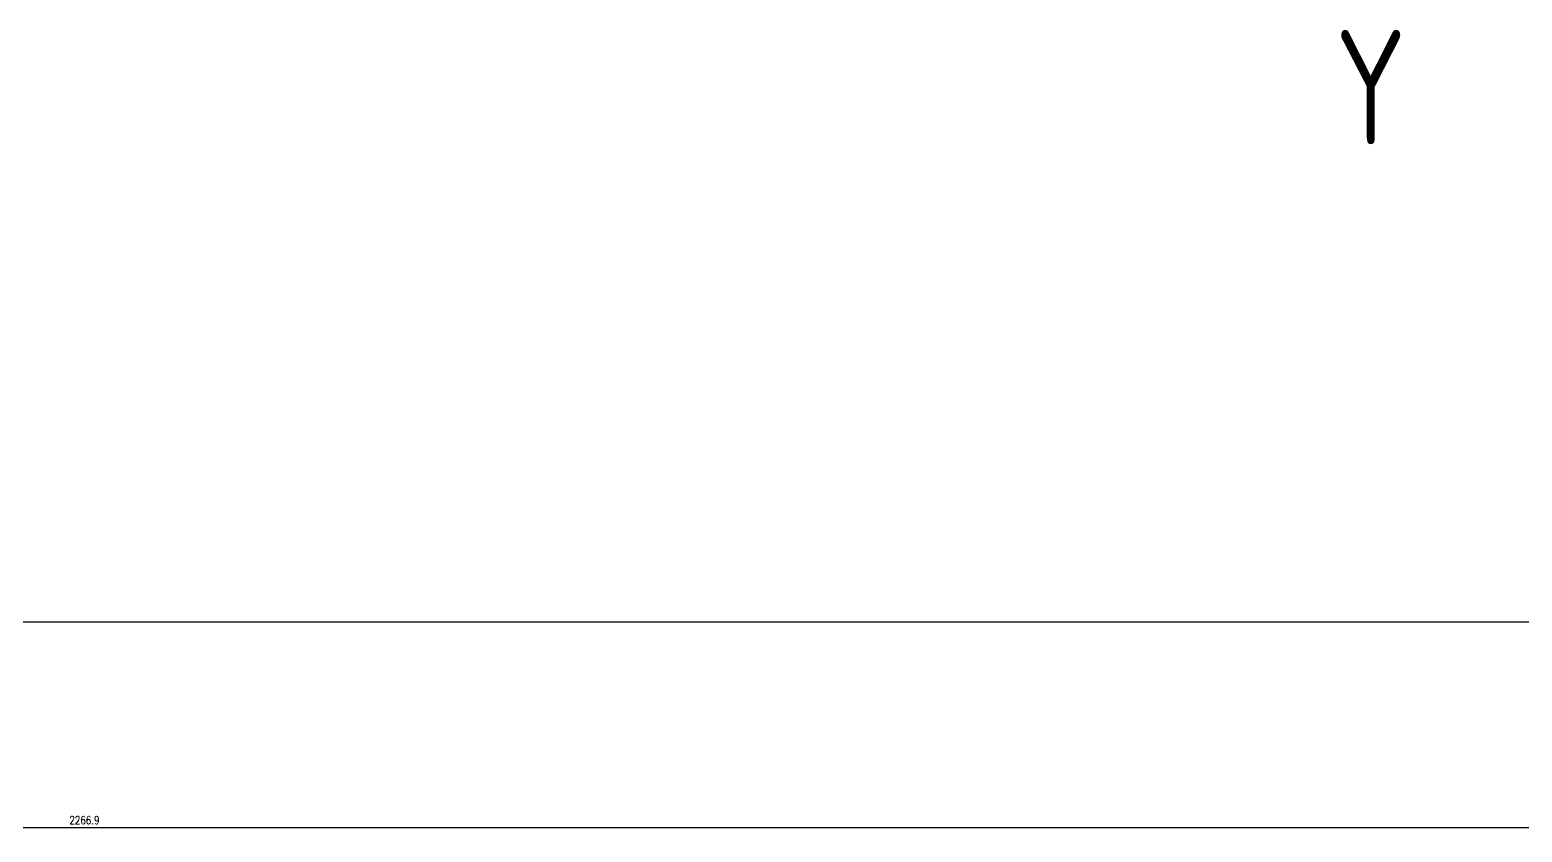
# Model space of a CAD drawing. Header units: millimetres. Extents: x -1254 to 4822, y -4397 to 16.
# Drawn here: x 1110 to 1762, y -1701 to -1350 of the extents above; entities that cross this region are included whole.
import ezdxf

# ---------------------------------------------------------------- set-up
doc = ezdxf.new("R2010")
doc.units = ezdxf.units.MM
doc.header["$LTSCALE"] = 10
doc.linetypes.add('CENTER', pattern=[2, 1.25, -0.25, 0.25, -0.25])
doc.layers.add('3中心线层', color=1, linetype='CENTER')
doc.layers.add('AM_5', color=3, linetype='Continuous', lineweight=25)
doc.styles.add('PC_TEXTSTYLE', font='gbenor.shx', dxfattribs={"width": 0.8, "bigfont": 'hzfs.shx'})
doc.styles.add('TH_GBDIM', font='romans.shx', dxfattribs={"width": 0.8, "bigfont": 'gbcbig.shx'})
doc.dimstyles.new('单位为厘米$0', dxfattribs={"dimtxt": 3.5, "dimasz": 2.5, "dimexe": 2, "dimexo": 0, "dimgap": 1.5, "dimtad": 1, "dimdec": 1, "dimzin": 0, "dimdsep": 46, "dimtxsty": 'TH_GBDIM', "dimcen": 2.5, "dimclrd": 1, "dimclre": 1, "dimclrt": 5, "dimadec": 0, "dimazin": 0, "dimtfac": 0.714286, "dimtdec": 1, "dimtmove": 0, "dimatfit": 3, "dimfxl": 1, "dimtzin": 0, "dimlwd": -1, "dimlwe": -1, "dimarcsym": 0})

# ---------------------------------------------------------------- blocks, each defined once
blk = doc.blocks.new('*D622')
at = {"layer": 'AM_5', "color": 1, "transparency": 16777216}
for p, q in [((0, -1514.12), (0, -1611.08)), ((1784.33, -1514.12), (1784.33, -1611.08)), ((1781.83, -1609.08), (2.5, -1609.08))]:
    blk.add_line(p, q, dxfattribs=at)
for points in [[(2.5, -1608.66), (2.5, -1609.5), (0, -1609.08)], [(1781.83, -1608.66), (1781.83, -1609.5), (1784.33, -1609.08)]]:
    blk.add_solid(points, dxfattribs=at)
at = {"layer": 'Defpoints', "color": 0, "transparency": 16777216}
for p in [(0, -1514.12), (1784.33, -1514.12), (0, -1609.08)]:
    blk.add_point(p, dxfattribs=at)
at = {"layer": 'AM_5', "color": 5, "transparency": 16777216, "insert": (892.17, -1605.83), "char_height": 3.5, "attachment_point": 5, "style": 'TH_GBDIM'}
blk.add_mtext('1784.3', dxfattribs=at)
blk = doc.blocks.new('*D624')
at = {"layer": 'AM_5', "color": 1, "transparency": 16777216}
for p, q in [((0, -1514.12), (0, -1700.9)), ((2266.87, -1514.12), (2266.87, -1700.9)), ((2.5, -1698.9), (2264.37, -1698.9))]:
    blk.add_line(p, q, dxfattribs=at)
for points in [[(2.5, -1698.48), (2.5, -1699.31), (0, -1698.9)], [(2264.37, -1698.48), (2264.37, -1699.31), (2266.87, -1698.9)]]:
    blk.add_solid(points, dxfattribs=at)
at = {"layer": 'Defpoints', "color": 0, "transparency": 16777216}
for p in [(0, -1514.12), (2266.87, -1514.12), (2266.87, -1698.9)]:
    blk.add_point(p, dxfattribs=at)
at = {"layer": 'AM_5', "color": 5, "transparency": 16777216, "insert": (1133.43, -1695.65), "char_height": 3.5, "attachment_point": 5, "style": 'TH_GBDIM'}
blk.add_mtext('2266.9', dxfattribs=at)

msp = doc.modelspace()

# ---------------------------------------------------------------- texts
at = {"layer": '3中心线层', "insert": (1680.494, -1349.895), "char_height": 50, "attachment_point": 1, "style": 'PC_TEXTSTYLE'}
msp.add_mtext_dynamic_manual_height_columns('Y', width=321.65042, gutter_width=25, heights=[0], dxfattribs=at)

# ---------------------------------------------------------------- dimensions: what is measured, and where the dimension line sits
at = {"layer": 'AM_5'}
for base, p1, p2, picture, middle in [((0, -1609.081), (1784.333, -1514.123), (0, -1514.123), '*D622', (892.167, -1605.831)), ((2266.865, -1698.896), (0, -1514.123), (2266.865, -1514.123), '*D624', (1133.433, -1695.646))]:
    dim = msp.add_linear_dim(base=base, p1=p1, p2=p2, angle=0, dimstyle='单位为厘米$0', override={"dimpost": ''}, dxfattribs=at)
    dim.commit()
    dim.dimension.update_dxf_attribs({"geometry": picture, "text_midpoint": middle})

doc.saveas('drawing.dxf')
